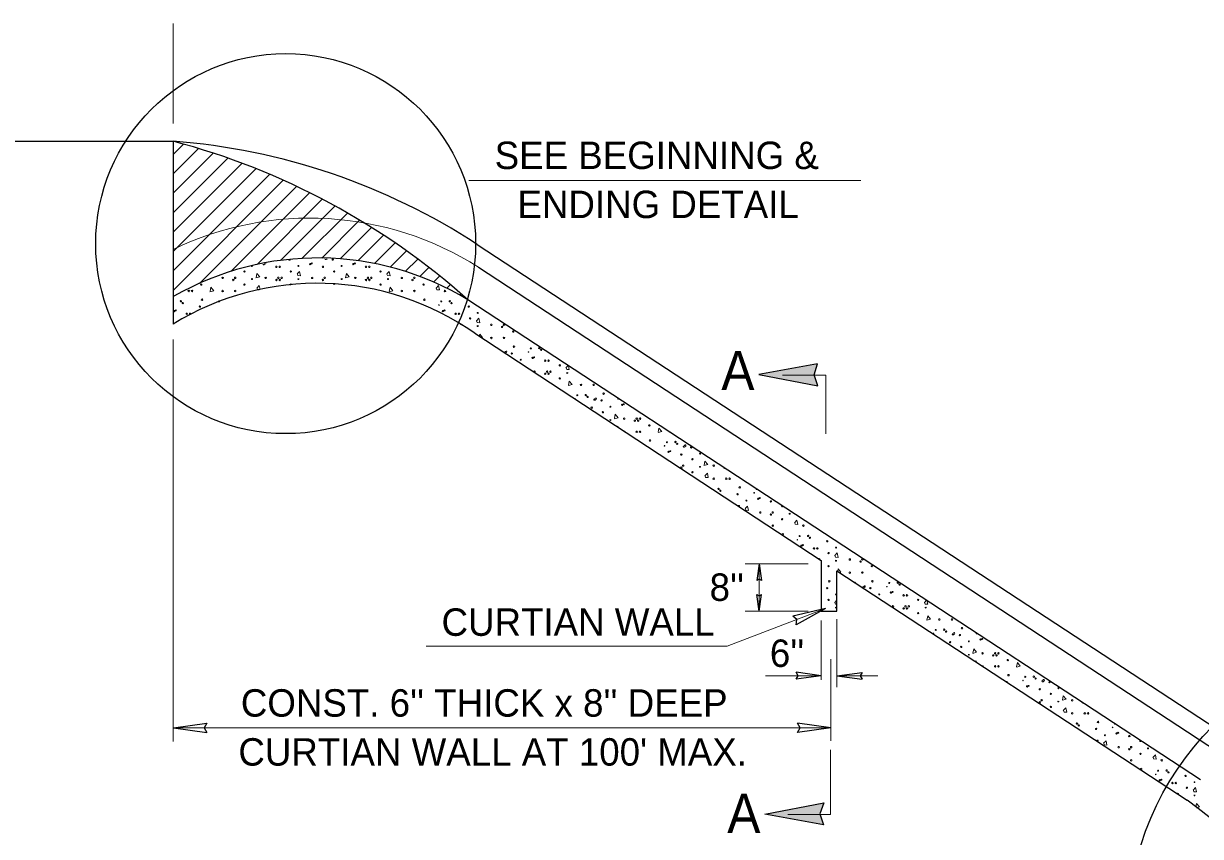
# Model space of a CAD drawing. Extents: x -394 to -23, y 148 to 430.
# Drawn here: x -232.3 to -172.2, y 262.8 to 304.3 of the extents above; entities that cross this region are included whole.
import ezdxf

# ---------------------------------------------------------------- set-up
doc = ezdxf.new("R2010")
doc.units = 0
doc.header["$LTSCALE"] = 0.56
doc.layers.add('1', color=7, linetype='Continuous', lineweight=13)

msp = doc.modelspace()

# ---------------------------------------------------------------- hatches: boundary and pattern name
at = {"layer": '1'}
for points in [[(-191.7471, 285.8168), (-191.9361, 286.3744), (-191.7502, 286.9364), (-194.7512, 286.3868)], [(-191.4437, 264.5374), (-191.6327, 263.9798), (-191.4469, 263.4178), (-194.4479, 263.9674)]]:
    msp.add_hatch(color=256, dxfattribs=at).paths.add_polyline_path(points)

# ---------------------------------------------------------------- linework, layer by layer
for p, q in [((-224.6403, 299.2052), (-224.6403, 304.2967)), ((-224.6403, 297.6154), (-224.1132, 298.1425)), ((-224.6403, 296.6255), (-223.3436, 297.9222)), ((-224.6403, 295.6355), (-222.5954, 297.6804)), ((-224.6403, 294.6456), (-221.8515, 297.4344)), ((-224.6403, 293.6556), (-221.1304, 297.1656)), ((-224.6403, 292.6657), (-220.4133, 296.8927)), ((-224.6403, 291.6757), (-219.7152, 296.6009)), ((-224.6403, 290.6857), (-219.0232, 296.3028)), ((-209.5528, 296.2945), (-189.5528, 296.2945)), ((-223.2995, 291.0367), (-218.3473, 295.9888)), ((-221.7011, 291.6451), (-217.6791, 295.6671)), ((-220.3461, 292.0102), (-217.0247, 295.3315)), ((-219.1577, 292.2086), (-216.379, 294.9873)), ((-218.0673, 292.3091), (-215.7457, 294.6306)), ((-217.0552, 292.3313), (-215.1214, 294.265)), ((-216.1076, 292.2889), (-214.5087, 293.8877)), ((-215.2142, 292.1923), (-213.905, 293.5015)), ((-214.3675, 292.049), (-213.3126, 293.1039)), ((-213.5617, 291.8649), (-212.7287, 292.6979)), ((-212.7921, 291.6446), (-212.1562, 292.2804)), ((-212.0553, 291.3914), (-211.5917, 291.855)), ((-211.3484, 291.1083), (-211.0389, 291.4178)), ((-210.672, 290.7948), (-210.4933, 290.9735)), ((-224.6403, 267.6676), (-224.6403, 288.1792)), ((-204.5929, 286.7359), (-204.4797, 286.8537)), ((-195.4425, 276.7414), (-192.2329, 276.7414)), ((-194.7294, 274.3154), (-194.7294, 276.7414)), ((-190.8769, 274.7659), (-190.7651, 274.8823)), ((-186.3049, 274.7659), (-186.1985, 274.8767)), ((-195.4425, 274.3154), (-192.2329, 274.3154)), ((-191.5656, 270.8103), (-191.5656, 273.8474)), ((-190.7651, 270.4423), (-190.7651, 273.905)), ((-191.073, 267.711), (-191.073, 271.8737)), ((-194.4176, 271.0243), (-191.5656, 271.0243)), ((-190.7651, 271.0243), (-188.6868, 271.0243)), ((-224.6244, 268.3716), (-191.073, 268.3716))]:
    msp.add_line(p, q, dxfattribs=at)
at = {"layer": '1', "lineweight": 25}
for p, q in [((-235.6036, 298.293), (-224.6403, 298.293)), ((-224.6403, 298.293), (-224.6403, 290.3588)), ((-209.1233, 293.0317), (-168.0197, 266.1023)), ((-209.0598, 291.8662), (-171.3416, 267.1548)), ((-224.6403, 290.3588), (-224.6403, 288.9608)), ((-210.0267, 290.4502), (-209.9601, 290.5168)), ((-172.2182, 265.7173), (-209.5992, 290.2077)), ((-194.7298, 276.7412), (-194.8468, 275.8897)), ((-194.7298, 276.7412), (-194.6128, 275.8897)), ((-194.729, 274.3156), (-194.846, 275.1671)), ((-194.729, 274.3156), (-194.612, 275.1671)), ((-191.3432, 274.4588), (-193.0172, 274.0678)), ((-191.3432, 274.4588), (-192.8498, 273.6308)), ((-191.5658, 271.025), (-192.8431, 271.2005)), ((-191.5658, 271.025), (-192.8431, 270.8495)), ((-190.7648, 271.0238), (-189.4876, 271.1993)), ((-190.7648, 271.0238), (-189.4876, 270.8483)), ((-224.6241, 268.3707), (-222.9211, 268.6047)), ((-191.0733, 268.3724), (-192.7763, 268.6064)), ((-224.6241, 268.3707), (-222.9211, 268.1368)), ((-191.0733, 268.3724), (-192.7763, 268.1384))]:
    msp.add_line(p, q, dxfattribs=at)
at = {"layer": '1'}
for points in [[(-216.7734, 292.2967), (-216.801, 292.283), (-216.827, 292.2674), (-216.853, 292.2622), (-216.879, 292.2622), (-216.8946, 292.2882), (-216.8899, 292.2959)], [(-220.4058, 291.3314), (-220.3642, 291.5498), (-220.2187, 291.373), (-220.411, 291.321)], [(-218.3089, 291.5239), (-218.1841, 291.6538), (-218.1373, 291.4303), (-218.2725, 291.4407), (-218.2985, 291.5187)], [(-215.8338, 291.3314), (-215.7922, 291.5498), (-215.6467, 291.373), (-215.839, 291.321)], [(-213.7369, 291.5239), (-213.6121, 291.6538), (-213.5653, 291.4303), (-213.7005, 291.4407), (-213.7265, 291.5187)], [(-222.7509, 290.6273), (-222.7093, 290.8458), (-222.5637, 290.6689), (-222.7561, 290.6169)], [(-220.3642, 290.8042), (-220.2394, 290.9342), (-220.1949, 290.7212)], [(-220.2411, 290.7143), (-220.3278, 290.721), (-220.3538, 290.799)], [(-215.6725, 290.9288), (-215.6674, 290.9342), (-215.6661, 290.9278)], [(-213.6069, 290.6273), (-213.5653, 290.8458), (-213.4197, 290.6689), (-213.6121, 290.6169)], [(-211.2202, 290.8042), (-211.0954, 290.9342), (-211.0487, 290.7106), (-211.1838, 290.721), (-211.2098, 290.799)], [(-209.1649, 289.1299), (-209.0401, 289.2598), (-208.9933, 289.0362), (-209.1285, 289.0467), (-209.1545, 289.1247)], [(-209.0142, 288.3424), (-208.9933, 288.4518), (-208.8477, 288.2749), (-208.8926, 288.2628)], [(-207.7443, 287.5105), (-207.735, 287.5262), (-207.709, 287.5314), (-207.6882, 287.5522), (-207.6726, 287.573), (-207.6518, 287.5886), (-207.6258, 287.5886), (-207.6154, 287.5626), (-207.6206, 287.5366)], [(-207.6258, 287.5106), (-207.657, 287.495), (-207.683, 287.4794), (-207.6936, 287.4772)], [(-207.6202, 287.5356), (-207.6264, 287.5112), (-207.6272, 287.5105)], [(-204.4633, 286.8429), (-204.4213, 286.6422), (-204.5565, 286.6527), (-204.5825, 286.7307)], [(-204.4629, 285.8393), (-204.4213, 286.0577), (-204.2757, 285.8809), (-204.4681, 285.8289)], [(-191.3305, 283.3612), (-191.3305, 286.3662), (-193.5415, 286.3662)], [(-203.0538, 285.1166), (-203.085, 285.101), (-203.111, 285.0854), (-203.137, 285.0802), (-203.163, 285.0802), (-203.1786, 285.1062), (-203.163, 285.1322), (-203.137, 285.1374), (-203.1162, 285.1582), (-203.1006, 285.179), (-203.0798, 285.1946), (-203.0538, 285.1946), (-203.0434, 285.1686), (-203.0486, 285.1426)], [(-203.0482, 285.1416), (-203.0544, 285.1172), (-203.0552, 285.1165)], [(-202.1178, 284.1494), (-202.0762, 284.3678), (-201.9307, 284.191), (-202.123, 284.139)], [(-201.9732, 283.7295), (-201.9514, 283.7522), (-201.9425, 283.7094)], [(-199.8909, 283.4453), (-199.8493, 283.6637), (-199.7037, 283.4869), (-199.8961, 283.4349)], [(-198.4818, 282.7226), (-198.513, 282.707), (-198.539, 282.6914), (-198.565, 282.6862), (-198.591, 282.6862), (-198.6066, 282.7122), (-198.591, 282.7382), (-198.565, 282.7434), (-198.5443, 282.7642), (-198.5286, 282.785), (-198.5078, 282.8006), (-198.4818, 282.8006), (-198.4714, 282.7746), (-198.4766, 282.7486)], [(-198.4762, 282.7476), (-198.4824, 282.7232), (-198.4832, 282.7225)], [(-197.5458, 281.7554), (-197.5042, 281.9738), (-197.3587, 281.797), (-197.551, 281.745)], [(-197.5042, 281.2283), (-197.3794, 281.3582), (-197.3327, 281.1346), (-197.4678, 281.145), (-197.4938, 281.223)], [(-195.4489, 279.5539), (-195.3241, 279.6838), (-195.2773, 279.4602), (-195.4125, 279.4707), (-195.4385, 279.5487)], [(-192.9322, 278.8342), (-192.8074, 278.9642), (-192.7607, 278.7406), (-192.8958, 278.751), (-192.9218, 278.829)], [(-190.8769, 277.1599), (-190.7521, 277.2898), (-190.7053, 277.0662), (-190.8405, 277.0767), (-190.8665, 277.1547)], [(-190.7281, 276.3622), (-190.7053, 276.4817), (-190.5597, 276.3049), (-190.6171, 276.2894)], [(-189.4613, 275.5322), (-189.447, 275.5562), (-189.421, 275.5614), (-189.4002, 275.5822), (-189.3846, 275.603), (-189.3638, 275.6186), (-189.3378, 275.6186), (-189.3274, 275.5926), (-189.3326, 275.5666)], [(-189.3378, 275.5406), (-189.369, 275.525), (-189.395, 275.5094), (-189.4191, 275.5046)], [(-189.3322, 275.5656), (-189.3384, 275.5412), (-189.3392, 275.5405)], [(-211.7307, 272.5317), (-196.3693, 272.5317), (-191.3427, 274.4581)], [(-190.7651, 274.6768), (-190.8405, 274.6827), (-190.8665, 274.7607)], [(-186.1725, 274.8596), (-186.1333, 274.6722), (-186.2685, 274.6827), (-186.2945, 274.7607)], [(-186.1749, 273.8693), (-186.1333, 274.0877), (-185.9878, 273.9109), (-186.1801, 273.8589)], [(-184.7658, 273.1466), (-184.797, 273.131), (-184.823, 273.1154), (-184.849, 273.1102), (-184.875, 273.1102), (-184.8906, 273.1362), (-184.875, 273.1622), (-184.849, 273.1674), (-184.8282, 273.1882), (-184.8126, 273.209), (-184.7918, 273.2246), (-184.7658, 273.2246), (-184.7554, 273.1986), (-184.7606, 273.1726)], [(-184.7602, 273.1716), (-184.7664, 273.1472), (-184.7672, 273.1465)], [(-183.8298, 272.1794), (-183.7883, 272.3978), (-183.6427, 272.221), (-183.835, 272.169)], [(-183.692, 271.7524), (-183.6634, 271.7822), (-183.6517, 271.7261)], [(-181.6029, 271.4753), (-181.5613, 271.6937), (-181.4158, 271.5169), (-181.6081, 271.4649)], [(-180.1938, 270.7526), (-180.225, 270.737), (-180.251, 270.7214), (-180.277, 270.7162), (-180.303, 270.7162), (-180.3186, 270.7422), (-180.303, 270.7682), (-180.277, 270.7734), (-180.2562, 270.7942), (-180.2406, 270.815), (-180.2198, 270.8306), (-180.1938, 270.8306), (-180.1834, 270.8046), (-180.1886, 270.7786)], [(-180.1882, 270.7776), (-180.1944, 270.7532), (-180.1952, 270.7525)], [(-179.2578, 269.7854), (-179.2163, 270.0038), (-179.0707, 269.827), (-179.263, 269.775)], [(-179.2163, 269.2582), (-179.0914, 269.3882), (-179.0447, 269.1646), (-179.1798, 269.175), (-179.2058, 269.253)], [(-193.276, 263.9504), (-191.0941, 263.9504), (-191.0941, 267.2449)], [(-177.1609, 267.5839), (-177.0361, 267.7138), (-176.9893, 267.4903), (-177.1245, 267.5007), (-177.1505, 267.5787)], [(-174.6442, 266.8642), (-174.5194, 266.9942), (-174.4727, 266.7706), (-174.6078, 266.781), (-174.6338, 266.859)], [(-172.5889, 265.1899), (-172.4641, 265.3198), (-172.4173, 265.0962), (-172.5525, 265.1067), (-172.5785, 265.1847)], [(-172.4543, 264.3173), (-172.4173, 264.5118), (-172.2717, 264.3349), (-172.4252, 264.2934)]]:
    msp.add_lwpolyline(points, dxfattribs=at)
at = {"layer": '1', "lineweight": 25}
for points in [[(-209.2503, 288.4972), (-191.5656, 276.9109), (-191.5656, 274.3154), (-190.7651, 274.3154), (-190.7651, 276.3864), (-172.8975, 264.6804)], [(-194.6128, 275.8897), (-194.7311, 275.9557), (-194.8468, 275.8897)], [(-194.846, 275.1671), (-194.7278, 275.1012), (-194.612, 275.1671)], [(-192.8498, 273.6308), (-192.8113, 273.8988), (-193.0172, 274.0678)], [(-192.8431, 270.8495), (-192.7442, 271.0267), (-192.8431, 271.2005)], [(-189.4876, 271.1993), (-189.5864, 271.0219), (-189.4876, 270.8483)], [(-222.9211, 268.6047), (-223.0528, 268.3683), (-222.9211, 268.1368)], [(-192.7763, 268.1384), (-192.6446, 268.3748), (-192.7763, 268.6064)]]:
    msp.add_lwpolyline(points, dxfattribs=at)
for points in [[(-191.7471, 285.8168), (-191.9361, 286.3744), (-191.7502, 286.9364), (-194.7512, 286.3868)], [(-191.4437, 264.5374), (-191.6327, 263.9798), (-191.4469, 263.4178), (-194.4479, 263.9674)]]:
    msp.add_lwpolyline(points, close=True, dxfattribs=at)
for centre, radius in [((-218.894, 293.0684), 9.6924), ((-161.216, 258.0436), 14.6908)]:
    msp.add_circle(centre, radius, dxfattribs=at)
at = {"layer": '1'}
for centre, radius in [((-219.367, 291.8863), 0.0368), ((-219.1967, 291.8863), 0.0368), ((-218.242, 291.9311), 0.025), ((-217.6433, 292.0259), 0.0338), ((-217.5602, 292.0576), 0.0244), ((-216.9958, 291.8863), 0.0368), ((-216.4947, 292.2527), 0.0344), ((-216.0412, 291.9311), 0.025), ((-215.4425, 292.0259), 0.0338), ((-215.3593, 292.0576), 0.0244), ((-214.795, 291.8863), 0.0368), ((-214.6247, 291.8863), 0.0368), ((-222.1137, 291.3219), 0.0389), ((-221.5678, 291.2166), 0.0368), ((-221.4728, 291.3244), 0.0385), ((-220.9982, 291.6489), 0.0343), ((-219.9128, 291.3219), 0.0389), ((-219.367, 291.2166), 0.0368), ((-219.272, 291.3244), 0.0385), ((-219.1967, 291.2166), 0.0368), ((-219.1017, 291.3244), 0.0385), ((-218.627, 291.6489), 0.0343), ((-217.5417, 291.3219), 0.0389), ((-216.9958, 291.2166), 0.0368), ((-216.9008, 291.3244), 0.0385), ((-216.4262, 291.6489), 0.0343), ((-215.3408, 291.3219), 0.0389), ((-214.795, 291.2166), 0.0368), ((-214.7, 291.3244), 0.0385), ((-214.6247, 291.2166), 0.0368), ((-214.5297, 291.3244), 0.0385), ((-214.055, 291.6489), 0.0343), ((-212.9697, 291.3219), 0.0389), ((-212.4238, 291.2166), 0.0368), ((-212.3288, 291.3244), 0.0385), ((-223.844, 290.6547), 0.0385), ((-223.6737, 290.6547), 0.0385), ((-223.199, 290.9792), 0.0343), ((-222.1137, 290.6522), 0.0389), ((-221.4728, 290.6547), 0.0385), ((-220.9982, 290.9792), 0.0343), ((-214.055, 290.9792), 0.0343), ((-212.9697, 290.6522), 0.0389), ((-212.3288, 290.6547), 0.0385), ((-211.8542, 290.9792), 0.0343), ((-210.7688, 290.6522), 0.0389), ((-224.2395, 290.1327), 0.0366), ((-224.1472, 290.0381), 0.0321), ((-223.162, 290.2091), 0.0399), ((-222.3023, 290.1221), 0.0269), ((-211.8172, 290.2091), 0.0399), ((-210.9575, 290.1221), 0.0269), ((-210.5235, 290.1327), 0.0366), ((-210.4312, 290.0381), 0.0321), ((-224.5865, 289.6319), 0.0338), ((-224.5033, 289.6636), 0.0244), ((-223.939, 289.4923), 0.0368), ((-223.7687, 289.4923), 0.0368), ((-223.2675, 289.8587), 0.0344), ((-211.0762, 289.9352), 0.0158), ((-210.8705, 289.6319), 0.0338), ((-210.7873, 289.6636), 0.0244), ((-210.223, 289.4923), 0.0368), ((-210.0527, 289.4923), 0.0368), ((-209.5515, 289.8587), 0.0344), ((-209.098, 289.5371), 0.025), ((-209.483, 289.2549), 0.0343), ((-208.3977, 288.9279), 0.0389), ((-207.8518, 288.8226), 0.0368), ((-207.7568, 288.9304), 0.0385), ((-208.3977, 288.2582), 0.0389), ((-207.7568, 288.2607), 0.0385), ((-207.2822, 288.5852), 0.0343), ((-207.2452, 287.8151), 0.0399), ((-206.3855, 287.7281), 0.0269), ((-205.9515, 287.7387), 0.0366), ((-205.8592, 287.6441), 0.0321), ((-207.3507, 287.4647), 0.0344), ((-206.8972, 287.1431), 0.025), ((-206.5042, 287.5412), 0.0158), ((-206.2985, 287.2379), 0.0338), ((-206.2153, 287.2696), 0.0244), ((-205.651, 287.0983), 0.0368), ((-205.4807, 287.0983), 0.0368), ((-205.651, 286.4286), 0.0368), ((-205.556, 286.5364), 0.0385), ((-205.4807, 286.4286), 0.0368), ((-205.3857, 286.5364), 0.0385), ((-204.911, 286.8609), 0.0343), ((-204.911, 286.1912), 0.0343), ((-203.8257, 285.8642), 0.0389), ((-203.1848, 285.8667), 0.0385), ((-204.0143, 285.3341), 0.0269), ((-203.5803, 285.3447), 0.0366), ((-203.488, 285.2501), 0.0321), ((-202.6732, 285.4211), 0.0399), ((-203.2798, 284.7043), 0.0368), ((-202.7787, 285.0707), 0.0344), ((-202.3252, 284.7491), 0.025), ((-201.9322, 285.1472), 0.0158), ((-201.7265, 284.8439), 0.0338), ((-201.6433, 284.8756), 0.0244), ((-202.7102, 284.4669), 0.0343), ((-201.6248, 284.1399), 0.0389), ((-201.079, 284.0346), 0.0368), ((-200.984, 284.1424), 0.0385), ((-200.9087, 284.0346), 0.0368), ((-200.8137, 284.1424), 0.0385), ((-200.984, 283.4727), 0.0385), ((-200.8137, 283.4727), 0.0385), ((-200.339, 283.7972), 0.0343), ((-200.302, 283.0271), 0.0399), ((-199.4423, 282.9401), 0.0269), ((-199.0083, 282.9507), 0.0366), ((-198.916, 282.8561), 0.0321), ((-199.561, 282.7532), 0.0158), ((-199.3553, 282.4499), 0.0338), ((-199.2722, 282.4816), 0.0244), ((-198.7078, 282.3102), 0.0368), ((-198.2067, 282.6767), 0.0344), ((-197.7532, 282.3551), 0.025), ((-198.7078, 281.6406), 0.0368), ((-198.6128, 281.7484), 0.0385), ((-198.1382, 282.0729), 0.0343), ((-197.0528, 281.7459), 0.0389), ((-198.1382, 281.4033), 0.0343), ((-197.0528, 281.0763), 0.0389), ((-196.412, 281.0788), 0.0385), ((-196.2417, 281.0788), 0.0385), ((-196.8075, 280.5567), 0.0366), ((-196.7152, 280.4621), 0.0321), ((-195.73, 280.6331), 0.0399), ((-195.8355, 280.2827), 0.0344), ((-195.382, 279.9611), 0.025), ((-194.989, 280.3592), 0.0158), ((-194.7833, 280.0559), 0.0338), ((-194.7002, 280.0876), 0.0244), ((-194.1358, 279.9162), 0.0368), ((-194.6817, 279.3519), 0.0389), ((-194.1358, 279.2466), 0.0368), ((-194.0408, 279.3544), 0.0385), ((-194.0408, 278.6848), 0.0385), ((-193.5662, 279.0093), 0.0343), ((-192.4808, 278.6823), 0.0389), ((-192.6695, 278.1521), 0.0269), ((-192.2355, 278.1628), 0.0366), ((-192.1432, 278.0681), 0.0321), ((-192.7882, 277.9652), 0.0158), ((-192.5825, 277.6619), 0.0338), ((-192.4993, 277.6936), 0.0244), ((-191.935, 277.5222), 0.0368), ((-191.7647, 277.5222), 0.0368), ((-191.2635, 277.8888), 0.0344), ((-190.81, 277.5671), 0.025), ((-191.195, 277.2849), 0.0343), ((-190.1097, 276.9579), 0.0389), ((-189.5638, 276.8526), 0.0368), ((-189.4688, 276.9604), 0.0385), ((-191.195, 276.6153), 0.0343), ((-190.1097, 276.2883), 0.0389), ((-189.4688, 276.2908), 0.0385), ((-188.9942, 276.6153), 0.0343), ((-191.158, 275.8451), 0.0399), ((-188.9572, 275.8451), 0.0399), ((-188.0975, 275.7581), 0.0269), ((-187.6635, 275.7688), 0.0366), ((-187.5712, 275.6741), 0.0321), ((-191.2635, 275.4948), 0.0344), ((-190.81, 275.1731), 0.025), ((-189.0627, 275.4948), 0.0344), ((-188.6092, 275.1731), 0.025), ((-188.2162, 275.5712), 0.0158), ((-188.0105, 275.2679), 0.0338), ((-187.9273, 275.2996), 0.0244), ((-187.363, 275.1282), 0.0368), ((-187.1927, 275.1282), 0.0368), ((-191.195, 274.8909), 0.0343), ((-187.9088, 274.5639), 0.0389), ((-187.363, 274.4586), 0.0368), ((-187.268, 274.5664), 0.0385), ((-187.1927, 274.4586), 0.0368), ((-187.0977, 274.5664), 0.0385), ((-186.623, 274.8909), 0.0343), ((-186.623, 274.2212), 0.0343), ((-185.5377, 273.8942), 0.0389), ((-184.8968, 273.8967), 0.0385), ((-185.7263, 273.3641), 0.0269), ((-185.2923, 273.3748), 0.0366), ((-185.2, 273.2801), 0.0321), ((-184.3852, 273.4511), 0.0399), ((-184.9918, 272.7342), 0.0368), ((-184.4907, 273.1008), 0.0344), ((-184.0372, 272.7791), 0.025), ((-183.6442, 273.1773), 0.0158), ((-183.4385, 272.8739), 0.0338), ((-183.3553, 272.9056), 0.0244), ((-184.4222, 272.4969), 0.0343), ((-183.3368, 272.1699), 0.0389), ((-182.791, 272.0646), 0.0368), ((-182.696, 272.1724), 0.0385), ((-182.6207, 272.0646), 0.0368), ((-182.5257, 272.1724), 0.0385), ((-182.696, 271.5027), 0.0385), ((-182.5257, 271.5027), 0.0385), ((-182.051, 271.8272), 0.0343), ((-182.014, 271.0571), 0.0399), ((-181.1543, 270.9701), 0.0269), ((-180.7203, 270.9808), 0.0366), ((-180.628, 270.8861), 0.0321), ((-181.273, 270.7833), 0.0158), ((-181.0673, 270.4799), 0.0338), ((-180.9842, 270.5116), 0.0244), ((-180.4198, 270.3402), 0.0368), ((-179.9187, 270.7067), 0.0344), ((-179.4652, 270.3851), 0.025), ((-180.4198, 269.6706), 0.0368), ((-180.3248, 269.7784), 0.0385), ((-179.8502, 270.1029), 0.0343), ((-178.7648, 269.7759), 0.0389), ((-179.8502, 269.4332), 0.0343), ((-178.7648, 269.1062), 0.0389), ((-178.124, 269.1087), 0.0385), ((-177.9537, 269.1087), 0.0385), ((-178.5195, 268.5867), 0.0366), ((-178.4272, 268.4921), 0.0321), ((-177.442, 268.6631), 0.0399), ((-177.5475, 268.3127), 0.0344), ((-177.094, 267.9911), 0.025), ((-176.701, 268.3893), 0.0158), ((-176.4953, 268.0859), 0.0338), ((-176.4122, 268.1176), 0.0244), ((-175.8478, 267.9462), 0.0368), ((-176.3937, 267.3819), 0.0389), ((-175.8478, 267.2766), 0.0368), ((-175.7528, 267.3844), 0.0385), ((-175.7528, 266.7147), 0.0385), ((-175.2782, 267.0392), 0.0343), ((-174.1928, 266.7122), 0.0389), ((-175.2412, 266.2691), 0.0399), ((-174.3815, 266.1821), 0.0269), ((-173.9475, 266.1927), 0.0366), ((-173.8552, 266.0981), 0.0321), ((-174.5002, 265.9952), 0.0158), ((-174.2945, 265.6919), 0.0338), ((-174.2113, 265.7236), 0.0244), ((-173.647, 265.5523), 0.0368), ((-173.4767, 265.5523), 0.0368), ((-172.9755, 265.9187), 0.0344), ((-172.522, 265.5971), 0.025), ((-172.907, 265.3149), 0.0343)]:
    msp.add_circle(centre, radius, dxfattribs=at)
at = {"layer": '1', "lineweight": 25}
for centre, radius, start, end in [((-234.0432, 262.7674), 36.7489, 48.30522, 75.17504), ((-227.1562, 265.3608), 33.0282, 56.90804, 85.63131), ((-217.2477, 277.5476), 14.7912, 58.86219, 119.78014), ((-217.2965, 277.0698), 13.9759, 54.85001, 121.69921), ((-211.6773, 213.5249), 64.1931, 32.87788, 52.8351)]:
    msp.add_arc(centre, radius, start, end, dxfattribs=at)
at = {"layer": '1'}
for centre, radius, start, end in [((-217.6578, 278.3679), 16.0041, 57.50452, 115.86804), ((-220.6132, 291.9311), 0.025, 177.50639, 21.32776), ((-220.0145, 292.0259), 0.0338, 172.9898, 25.84436), ((-219.9313, 292.0576), 0.0244, 208.73093, 350.10323), ((-218.6955, 292.2527), 0.0344, 186.7629, 12.07126), ((-220.6132, 291.2614), 0.025, 120.61461, 59.38539), ((-218.242, 291.2614), 0.025, 120.61461, 59.38539), ((-216.0412, 291.2614), 0.025, 120.61461, 59.38539), ((-213.67, 291.2614), 0.025, 120.61461, 59.38539), ((-222.814, 291.2614), 0.025, 280.41126, 296.44729), ((-218.627, 290.9792), 0.0343, 326.70742, 230.33364), ((-216.4262, 290.9792), 0.0343, 17.12609, 161.37201), ((-209.9577, 288.9304), 0.0385, 337.66523, 145.20403), ((-209.098, 288.8674), 0.025, 120.61461, 59.38539), ((-208.1523, 287.7387), 0.0366, 29.92363, 83.61436), ((-206.1968, 286.5339), 0.0389, 273.55559, 199.98239), ((-204.526, 286.4734), 0.025, 120.61461, 59.38539), ((-204.133, 285.1472), 0.0158, 318.47959, 155.05839), ((-202.3252, 284.0794), 0.025, 120.61461, 59.38539), ((-201.6248, 283.4702), 0.0389, 8.60046, 104.93752), ((-199.2537, 283.4702), 0.0389, 207.08492, 266.45291), ((-200.4075, 282.6767), 0.0344, 7.79143, 105.74656), ((-197.7532, 281.6854), 0.025, 120.61461, 59.38539), ((-196.507, 281.6406), 0.0368, 160.25954, 313.27829), ((-194.8703, 280.5461), 0.0269, 124.88687, 348.65096), ((-195.767, 279.6789), 0.0343, 304.67467, 168.86331), ((-193.5662, 279.6789), 0.0343, 109.71623, 3.8216), ((-193.1812, 279.2914), 0.025, 120.61461, 59.38539), ((-193.5292, 278.2391), 0.0399, 265.67223, 207.86576), ((-191.6697, 276.9604), 0.0385, 350.72362, 122.81436), ((-190.81, 276.8974), 0.025, 120.61461, 59.38539), ((-189.8643, 275.7688), 0.0366, 5.7517, 107.78644), ((-190.81, 274.5034), 0.025, 120.61461, 59.38539), ((-186.238, 274.5034), 0.025, 120.61461, 59.38539), ((-185.845, 273.1773), 0.0158, 277.97814, 195.55999), ((-184.0372, 272.1094), 0.025, 120.61461, 59.38539), ((-183.3368, 271.5002), 0.0389, 351.58185, 121.95629), ((-182.1195, 270.7067), 0.0344, 348.89274, 124.6454), ((-179.4652, 269.7154), 0.025, 120.61461, 59.38539), ((-178.219, 269.6706), 0.0368, 176.44274, 297.09509), ((-176.5823, 268.5761), 0.0269, 145.942, 327.59583), ((-177.479, 267.7089), 0.0343, 285.73491, 187.80323), ((-175.2782, 267.7089), 0.0343, 127.99287, 345.54495), ((-174.8932, 267.3214), 0.025, 120.61461, 59.38539), ((-173.3817, 264.9904), 0.0385, 335.77146, 137.76668), ((-172.522, 264.9274), 0.025, 120.61461, 59.38539), ((-172.907, 264.6452), 0.0343, 36.31296, 65.03208)]:
    msp.add_arc(centre, radius, start, end, dxfattribs=at)

# ---------------------------------------------------------------- texts
for s, p in [('SEE BEGINNING &', (-208.2311, 296.8749)), ('ENDING DETAIL', (-207.0683, 294.3717)), ("8''", (-197.2641, 274.8444)), ('CURTIAN WALL', (-210.9423, 273.0624)), ("6''", (-194.1898, 271.4753)), ("CONST. 6'' THICK x 8'' DEEP", (-221.1822, 268.939)), ("CURTIAN WALL AT 100' MAX.", (-221.3072, 266.4411))]:
    msp.add_text(s, height=1.4, dxfattribs=at).set_placement(p)
at = {"layer": '1', "width": 0.95}
for p in [(-196.6675, 285.5961), (-196.3642, 263.0043)]:
    msp.add_text('A', height=2, dxfattribs=at).set_placement(p)

doc.saveas('drawing.dxf')
